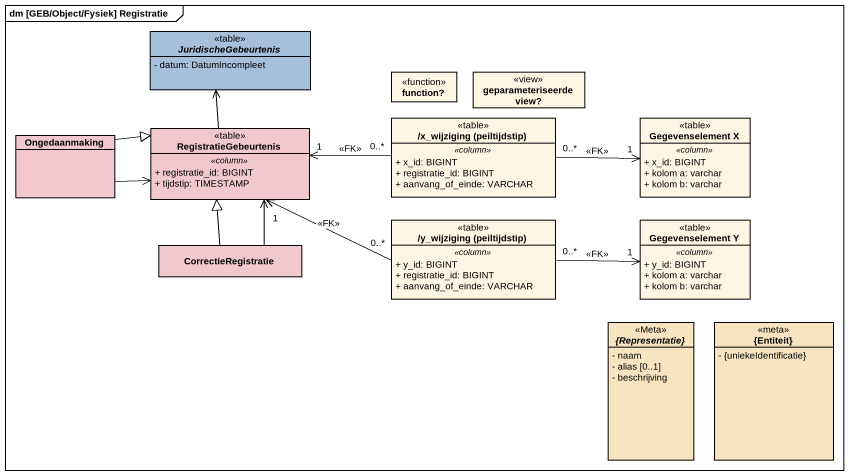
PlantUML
@startuml
mainframe dm [GEB/Object/Fysiek] Registratie
hide circle
hide empty members
skinparam classAttributeIconSize 0
abstract class JuridischeGebeurtenis <<table>> #A6BFDB {
  - datum: DatumIncompleet
}
class "function?" as function <<function>>
class "geparameteriseerde view?" as geparameteriseerde_view <<view>>
class Ongedaanmaking #F0C8CD
class RegistratieGebeurtenis <<table>> #F0C8CD {
  .. <<column>> ..
  + registratie_id: BIGINT
  + tijdstip: TIMESTAMP
}
class "/x_wijziging (peiltijdstip)" as x_wijziging_peiltijdstip <<table>> {
  .. <<column>> ..
  + x_id: BIGINT
  + registratie_id: BIGINT
  + aanvang_of_einde: VARCHAR
}
class "Gegevenselement X" as Gegevenselement_X <<table>> {
  .. <<column>> ..
  + x_id: BIGINT
  + kolom a: varchar
  + kolom b: varchar
}
class "/y_wijziging (peiltijdstip)" as y_wijziging_peiltijdstip <<table>> {
  .. <<column>> ..
  + y_id: BIGINT
  + registratie_id: BIGINT
  + aanvang_of_einde: VARCHAR
}
class "Gegevenselement Y" as Gegevenselement_Y <<table>> {
  .. <<column>> ..
  + y_id: BIGINT
  + kolom a: varchar
  + kolom b: varchar
}
class CorrectieRegistratie #F0C8CD
abstract class "{Representatie}" as Representatie <<Meta>> #F8E4C0 {
  - naam
  - alias [0..1]
  - beschrijving
}
class "{Entiteit}" as Entiteit <<meta>> #F8E4C0 {
  - {uniekeIdentificatie}
}
Ongedaanmaking -right-|> RegistratieGebeurtenis
Ongedaanmaking -right-> RegistratieGebeurtenis
RegistratieGebeurtenis -up-> JuridischeGebeurtenis
x_wijziging_peiltijdstip "0..*" -left-> "1" RegistratieGebeurtenis : <<FK>>
x_wijziging_peiltijdstip "0..*" -right-> "1" Gegevenselement_X : <<FK>>
y_wijziging_peiltijdstip "0..*" -left-> "1" RegistratieGebeurtenis : <<FK>>
y_wijziging_peiltijdstip "0..*" -right-> "1" Gegevenselement_Y : <<FK>>
CorrectieRegistratie -up-|> RegistratieGebeurtenis
CorrectieRegistratie -up-> RegistratieGebeurtenis
@enduml
